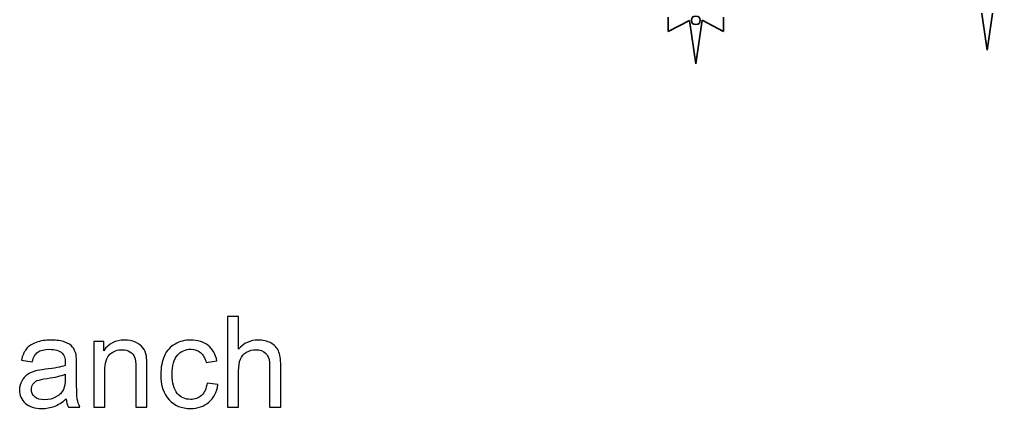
# Model space of a CAD drawing. Header units: centimetres. Extents: x -208 to 206, y -104 to 104.
# Drawn here: x -35.75 to -4.75, y -104.37 to -91.98 of the extents above; entities that cross this region are included whole.
import ezdxf

# ---------------------------------------------------------------- set-up
doc = ezdxf.new("R2010")
doc.units = ezdxf.units.CM
doc.header["$MEASUREMENT"] = 0
doc.layers.add('#Layer 1', color=7, linetype='Continuous')

msp = doc.modelspace()

# ---------------------------------------------------------------- linework, layer by layer
at = {"layer": '#Layer 1', "color": 3, "lineweight": 35}
for points in [[(-4.94303, -92.95276), (-4.94303, -92.95276), (-5.14665, -91.5718), (-5.14665, -91.5718)], [(-4.94303, -92.95276), (-4.94303, -92.95276), (-4.74591, -91.57068), (-4.74591, -91.57068)], [(-15.10076, -92.36163), (-15.10076, -92.36163), (-15.10166, -91.90198), (-15.10166, -91.90198)], [(-14.42316, -92.00368), (-14.42316, -92.00368), (-15.10076, -92.36163), (-15.10076, -92.36163)], [(-14.21932, -93.38464), (-14.21932, -93.38464), (-14.42316, -92.00368), (-14.42316, -92.00368)], [(-14.21932, -93.38464), (-14.21932, -93.38464), (-14.02242, -92.00256), (-14.02242, -92.00256)], [(-14.02242, -92.00256), (-14.02242, -92.00256), (-13.34303, -92.3576), (-13.34303, -92.3576)], [(-13.34303, -92.3576), (-13.34303, -92.3576), (-13.34415, -91.89772), (-13.34415, -91.89772)]]:
    msp.add_open_spline(points, degree=3, dxfattribs=at)
msp.add_open_spline([(-14.08873, -92.003), (-14.08873, -91.90825), (-14.12793, -91.86905), (-14.22268, -91.86905), (-14.22268, -91.86905), (-14.31743, -91.86905), (-14.35663, -91.90825), (-14.35663, -92.003), (-14.35663, -92.003), (-14.35663, -92.09776), (-14.31743, -92.13696), (-14.22268, -92.13696), (-14.22268, -92.13696), (-14.12793, -92.13696), (-14.08873, -92.09776), (-14.08873, -92.003)], degree=3, knots=[0, 0, 0, 0, 0.2, 0.2, 0.2, 0.2, 0.4, 0.4, 0.4, 0.4, 0.6, 0.6, 0.6, 0.6, 1, 1, 1, 1], dxfattribs=at)
at = {"layer": '#Layer 1', "color": 8}
for points, knots in [([(-29.13169, -104.32388), (-29.13169, -104.32388), (-29.13169, -101.43841), (-29.13169, -101.43841), (-29.13169, -101.43841), (-29.13169, -101.43841), (-28.77705, -101.43841), (-28.77705, -101.43841), (-28.77705, -101.43841), (-28.77705, -101.43841), (-28.77705, -102.47681), (-28.77705, -102.47681), (-28.77705, -102.47681), (-28.6125, -102.28404), (-28.40495, -102.18799), (-28.15375, -102.18799), (-28.15375, -102.18799), (-27.99994, -102.18799), (-27.86628, -102.21822), (-27.75209, -102.27934), (-27.75209, -102.27934), (-27.63858, -102.34046), (-27.55731, -102.42442), (-27.50828, -102.53188), (-27.50828, -102.53188), (-27.45925, -102.63935), (-27.43507, -102.79585), (-27.43507, -103.00003), (-27.43507, -103.00003), (-27.43507, -103.00003), (-27.43507, -104.32388), (-27.43507, -104.32388), (-27.43507, -104.32388), (-27.43507, -104.32388), (-27.78971, -104.32388), (-27.78971, -104.32388), (-27.78971, -104.32388), (-27.78971, -104.32388), (-27.78971, -103.00137), (-27.78971, -103.00137), (-27.78971, -103.00137), (-27.78971, -102.82473), (-27.82799, -102.69577), (-27.90389, -102.61517), (-27.90389, -102.61517), (-27.98046, -102.53457), (-28.08793, -102.49427), (-28.22763, -102.49427), (-28.22763, -102.49427), (-28.33174, -102.49427), (-28.4298, -102.52114), (-28.52182, -102.57554), (-28.52182, -102.57554), (-28.61384, -102.62995), (-28.67899, -102.70383), (-28.71862, -102.79719), (-28.71862, -102.79719), (-28.75757, -102.88988), (-28.77705, -103.01817), (-28.77705, -103.18205), (-28.77705, -103.18205), (-28.77705, -103.18205), (-28.77705, -104.32388), (-28.77705, -104.32388), (-28.77705, -104.32388), (-28.77705, -104.32388), (-29.13169, -104.32388), (-29.13169, -104.32388)], [0, 0, 0, 0, 0.05555556, 0.05555556, 0.05555556, 0.05555556, 0.11111111, 0.11111111, 0.11111111, 0.11111111, 0.16666667, 0.16666667, 0.16666667, 0.16666667, 0.22222222, 0.22222222, 0.22222222, 0.22222222, 0.27777778, 0.27777778, 0.27777778, 0.27777778, 0.33333333, 0.33333333, 0.33333333, 0.33333333, 0.38888889, 0.38888889, 0.38888889, 0.38888889, 0.44444444, 0.44444444, 0.44444444, 0.44444444, 0.5, 0.5, 0.5, 0.5, 0.55555556, 0.55555556, 0.55555556, 0.55555556, 0.61111111, 0.61111111, 0.61111111, 0.61111111, 0.66666667, 0.66666667, 0.66666667, 0.66666667, 0.72222222, 0.72222222, 0.72222222, 0.72222222, 0.77777778, 0.77777778, 0.77777778, 0.77777778, 0.83333333, 0.83333333, 0.83333333, 0.83333333, 0.88888889, 0.88888889, 0.88888889, 0.88888889, 1, 1, 1, 1]), ([(-34.2632, -104.06193), (-34.39484, -104.1741), (-34.52179, -104.25268), (-34.64336, -104.29903), (-34.64336, -104.29903), (-34.76493, -104.34537), (-34.89523, -104.36821), (-35.03494, -104.36821), (-35.03494, -104.36821), (-35.26465, -104.36821), (-35.4413, -104.31246), (-35.56488, -104.20029), (-35.56488, -104.20029), (-35.68847, -104.0888), (-35.75026, -103.94573), (-35.75026, -103.77177), (-35.75026, -103.77177), (-35.75026, -103.66968), (-35.72675, -103.57632), (-35.68041, -103.49169), (-35.68041, -103.49169), (-35.63339, -103.40706), (-35.57227, -103.33989), (-35.49704, -103.28885), (-35.49704, -103.28885), (-35.42115, -103.2378), (-35.33652, -103.19884), (-35.24181, -103.17265), (-35.24181, -103.17265), (-35.17196, -103.15451), (-35.06651, -103.13705), (-34.92613, -103.11959), (-34.92613, -103.11959), (-34.64, -103.086), (-34.42843, -103.04503), (-34.29342, -102.99802), (-34.29342, -102.99802), (-34.29208, -102.94966), (-34.29141, -102.91876), (-34.29141, -102.906), (-34.29141, -102.906), (-34.29141, -102.76226), (-34.32499, -102.66084), (-34.39216, -102.60174), (-34.39216, -102.60174), (-34.48283, -102.52181), (-34.61784, -102.48218), (-34.7965, -102.48218), (-34.7965, -102.48218), (-34.96374, -102.48218), (-35.08733, -102.51173), (-35.16659, -102.57017), (-35.16659, -102.57017), (-35.24651, -102.6286), (-35.30495, -102.73204), (-35.34323, -102.88115), (-35.34323, -102.88115), (-35.34323, -102.88115), (-35.68981, -102.83279), (-35.68981, -102.83279), (-35.68981, -102.83279), (-35.65824, -102.68435), (-35.60652, -102.56412), (-35.53399, -102.47278), (-35.53399, -102.47278), (-35.46145, -102.38143), (-35.35667, -102.31158), (-35.21965, -102.26187), (-35.21965, -102.26187), (-35.0833, -102.21284), (-34.92411, -102.18799), (-34.74411, -102.18799), (-34.74411, -102.18799), (-34.56545, -102.18799), (-34.4197, -102.20881), (-34.30753, -102.25113), (-34.30753, -102.25113), (-34.19603, -102.29344), (-34.11342, -102.34583), (-34.06103, -102.40964), (-34.06103, -102.40964), (-34.00864, -102.47345), (-33.9717, -102.55405), (-33.9502, -102.65144), (-33.9502, -102.65144), (-33.93878, -102.71189), (-33.93274, -102.8207), (-33.93274, -102.9772), (-33.93274, -102.9772), (-33.93274, -102.9772), (-33.93274, -103.44736), (-33.93274, -103.44736), (-33.93274, -103.44736), (-33.93274, -103.7758), (-33.92535, -103.98335), (-33.91057, -104.07133), (-33.91057, -104.07133), (-33.89647, -104.15932), (-33.86692, -104.24328), (-33.82393, -104.32388), (-33.82393, -104.32388), (-33.82393, -104.32388), (-34.19469, -104.32388), (-34.19469, -104.32388), (-34.19469, -104.32388), (-34.23029, -104.24933), (-34.25312, -104.16201), (-34.2632, -104.06193)], [0, 0, 0, 0, 0.03571429, 0.03571429, 0.03571429, 0.03571429, 0.07142857, 0.07142857, 0.07142857, 0.07142857, 0.10714286, 0.10714286, 0.10714286, 0.10714286, 0.14285714, 0.14285714, 0.14285714, 0.14285714, 0.17857143, 0.17857143, 0.17857143, 0.17857143, 0.21428571, 0.21428571, 0.21428571, 0.21428571, 0.25, 0.25, 0.25, 0.25, 0.28571429, 0.28571429, 0.28571429, 0.28571429, 0.32142857, 0.32142857, 0.32142857, 0.32142857, 0.35714286, 0.35714286, 0.35714286, 0.35714286, 0.39285714, 0.39285714, 0.39285714, 0.39285714, 0.42857143, 0.42857143, 0.42857143, 0.42857143, 0.46428571, 0.46428571, 0.46428571, 0.46428571, 0.5, 0.5, 0.5, 0.5, 0.53571429, 0.53571429, 0.53571429, 0.53571429, 0.57142857, 0.57142857, 0.57142857, 0.57142857, 0.60714286, 0.60714286, 0.60714286, 0.60714286, 0.64285714, 0.64285714, 0.64285714, 0.64285714, 0.67857143, 0.67857143, 0.67857143, 0.67857143, 0.71428571, 0.71428571, 0.71428571, 0.71428571, 0.75, 0.75, 0.75, 0.75, 0.78571429, 0.78571429, 0.78571429, 0.78571429, 0.82142857, 0.82142857, 0.82142857, 0.82142857, 0.85714286, 0.85714286, 0.85714286, 0.85714286, 0.89285714, 0.89285714, 0.89285714, 0.89285714, 0.92857143, 0.92857143, 0.92857143, 0.92857143, 1, 1, 1, 1]), ([(-33.38802, -104.32388), (-33.38802, -104.32388), (-33.38802, -102.23232), (-33.38802, -102.23232), (-33.38802, -102.23232), (-33.38802, -102.23232), (-33.06965, -102.23232), (-33.06965, -102.23232), (-33.06965, -102.23232), (-33.06965, -102.23232), (-33.06965, -102.5292), (-33.06965, -102.5292), (-33.06965, -102.5292), (-32.91651, -102.3015), (-32.69486, -102.18799), (-32.40538, -102.18799), (-32.40538, -102.18799), (-32.27911, -102.18799), (-32.16358, -102.21083), (-32.05813, -102.25583), (-32.05813, -102.25583), (-31.95268, -102.30083), (-31.87342, -102.36061), (-31.82103, -102.43382), (-31.82103, -102.43382), (-31.76864, -102.50703), (-31.7317, -102.59435), (-31.71088, -102.6951), (-31.71088, -102.6951), (-31.69812, -102.76092), (-31.6914, -102.87577), (-31.6914, -103.03966), (-31.6914, -103.03966), (-31.6914, -103.03966), (-31.6914, -104.32388), (-31.6914, -104.32388), (-31.6914, -104.32388), (-31.6914, -104.32388), (-32.04604, -104.32388), (-32.04604, -104.32388), (-32.04604, -104.32388), (-32.04604, -104.32388), (-32.04604, -103.05309), (-32.04604, -103.05309), (-32.04604, -103.05309), (-32.04604, -102.90869), (-32.05947, -102.80055), (-32.08701, -102.72935), (-32.08701, -102.72935), (-32.11455, -102.65815), (-32.16358, -102.60106), (-32.23343, -102.55808), (-32.23343, -102.55808), (-32.30329, -102.51576), (-32.3859, -102.49427), (-32.47993, -102.49427), (-32.47993, -102.49427), (-32.63039, -102.49427), (-32.76002, -102.54196), (-32.8695, -102.63801), (-32.8695, -102.63801), (-32.97898, -102.73338), (-33.03338, -102.9154), (-33.03338, -103.18272), (-33.03338, -103.18272), (-33.03338, -103.18272), (-33.03338, -104.32388), (-33.03338, -104.32388), (-33.03338, -104.32388), (-33.03338, -104.32388), (-33.38802, -104.32388), (-33.38802, -104.32388)], [0, 0, 0, 0, 0.05263158, 0.05263158, 0.05263158, 0.05263158, 0.10526316, 0.10526316, 0.10526316, 0.10526316, 0.15789474, 0.15789474, 0.15789474, 0.15789474, 0.21052632, 0.21052632, 0.21052632, 0.21052632, 0.26315789, 0.26315789, 0.26315789, 0.26315789, 0.31578947, 0.31578947, 0.31578947, 0.31578947, 0.36842105, 0.36842105, 0.36842105, 0.36842105, 0.42105263, 0.42105263, 0.42105263, 0.42105263, 0.47368421, 0.47368421, 0.47368421, 0.47368421, 0.52631579, 0.52631579, 0.52631579, 0.52631579, 0.57894737, 0.57894737, 0.57894737, 0.57894737, 0.63157895, 0.63157895, 0.63157895, 0.63157895, 0.68421053, 0.68421053, 0.68421053, 0.68421053, 0.73684211, 0.73684211, 0.73684211, 0.73684211, 0.78947368, 0.78947368, 0.78947368, 0.78947368, 0.84210526, 0.84210526, 0.84210526, 0.84210526, 0.89473684, 0.89473684, 0.89473684, 0.89473684, 1, 1, 1, 1]), ([(-29.78052, -103.55818), (-29.78052, -103.55818), (-29.43394, -103.60654), (-29.43394, -103.60654), (-29.43394, -103.60654), (-29.47222, -103.84498), (-29.56894, -104.03103), (-29.72544, -104.16604), (-29.72544, -104.16604), (-29.88194, -104.30104), (-30.07471, -104.36821), (-30.3024, -104.36821), (-30.3024, -104.36821), (-30.58786, -104.36821), (-30.81757, -104.27485), (-30.99086, -104.08813), (-30.99086, -104.08813), (-31.16482, -103.9014), (-31.25146, -103.63408), (-31.25146, -103.28616), (-31.25146, -103.28616), (-31.25146, -103.06048), (-31.21385, -102.86368), (-31.13929, -102.69442), (-31.13929, -102.69442), (-31.06474, -102.52584), (-30.95123, -102.39889), (-30.79809, -102.31493), (-30.79809, -102.31493), (-30.64562, -102.23031), (-30.47972, -102.18799), (-30.29971, -102.18799), (-30.29971, -102.18799), (-30.07336, -102.18799), (-29.88731, -102.24508), (-29.74358, -102.35994), (-29.74358, -102.35994), (-29.59917, -102.47479), (-29.50648, -102.63801), (-29.46618, -102.84891), (-29.46618, -102.84891), (-29.46618, -102.84891), (-29.80873, -102.9013), (-29.80873, -102.9013), (-29.80873, -102.9013), (-29.84164, -102.76092), (-29.8994, -102.65547), (-29.98336, -102.58427), (-29.98336, -102.58427), (-30.06665, -102.51375), (-30.1674, -102.47815), (-30.28561, -102.47815), (-30.28561, -102.47815), (-30.46427, -102.47815), (-30.60935, -102.54196), (-30.72152, -102.66957), (-30.72152, -102.66957), (-30.83301, -102.79786), (-30.88876, -102.99936), (-30.88876, -103.27609), (-30.88876, -103.27609), (-30.88876, -103.55684), (-30.83503, -103.76035), (-30.72756, -103.8873), (-30.72756, -103.8873), (-30.61943, -104.01424), (-30.47905, -104.07805), (-30.30643, -104.07805), (-30.30643, -104.07805), (-30.16672, -104.07805), (-30.05053, -104.03574), (-29.95784, -103.95044), (-29.95784, -103.95044), (-29.86448, -103.86581), (-29.80537, -103.73483), (-29.78052, -103.55818)], [0, 0, 0, 0, 0.05, 0.05, 0.05, 0.05, 0.1, 0.1, 0.1, 0.1, 0.15, 0.15, 0.15, 0.15, 0.2, 0.2, 0.2, 0.2, 0.25, 0.25, 0.25, 0.25, 0.3, 0.3, 0.3, 0.3, 0.35, 0.35, 0.35, 0.35, 0.4, 0.4, 0.4, 0.4, 0.45, 0.45, 0.45, 0.45, 0.5, 0.5, 0.5, 0.5, 0.55, 0.55, 0.55, 0.55, 0.6, 0.6, 0.6, 0.6, 0.65, 0.65, 0.65, 0.65, 0.7, 0.7, 0.7, 0.7, 0.75, 0.75, 0.75, 0.75, 0.8, 0.8, 0.8, 0.8, 0.85, 0.85, 0.85, 0.85, 0.9, 0.9, 0.9, 0.9, 1, 1, 1, 1]), ([(-34.29141, -103.27609), (-34.42037, -103.32847), (-34.61381, -103.3728), (-34.87173, -103.40907), (-34.87173, -103.40907), (-35.01815, -103.4299), (-35.12158, -103.4534), (-35.18203, -103.4796), (-35.18203, -103.4796), (-35.24248, -103.50579), (-35.28883, -103.54408), (-35.32174, -103.59378), (-35.32174, -103.59378), (-35.35465, -103.64416), (-35.37144, -103.6999), (-35.37144, -103.7617), (-35.37144, -103.7617), (-35.37144, -103.85506), (-35.33584, -103.93364), (-35.26398, -103.99611), (-35.26398, -103.99611), (-35.19211, -104.05857), (-35.08733, -104.09014), (-34.94964, -104.09014), (-34.94964, -104.09014), (-34.81329, -104.09014), (-34.69172, -104.06059), (-34.58492, -104.00081), (-34.58492, -104.00081), (-34.4788, -103.9417), (-34.40022, -103.86043), (-34.35051, -103.75767), (-34.35051, -103.75767), (-34.31223, -103.67774), (-34.29342, -103.5602), (-34.29342, -103.40504), (-34.29342, -103.40504), (-34.29342, -103.40504), (-34.29141, -103.27609), (-34.29141, -103.27609)], [0, 0, 0, 0, 0.09090909, 0.09090909, 0.09090909, 0.09090909, 0.18181818, 0.18181818, 0.18181818, 0.18181818, 0.27272727, 0.27272727, 0.27272727, 0.27272727, 0.36363636, 0.36363636, 0.36363636, 0.36363636, 0.45454545, 0.45454545, 0.45454545, 0.45454545, 0.54545455, 0.54545455, 0.54545455, 0.54545455, 0.63636364, 0.63636364, 0.63636364, 0.63636364, 0.72727273, 0.72727273, 0.72727273, 0.72727273, 0.81818182, 0.81818182, 0.81818182, 0.81818182, 1, 1, 1, 1])]:
    msp.add_open_spline(points, degree=3, knots=knots, dxfattribs=at)

doc.saveas('drawing.dxf')
